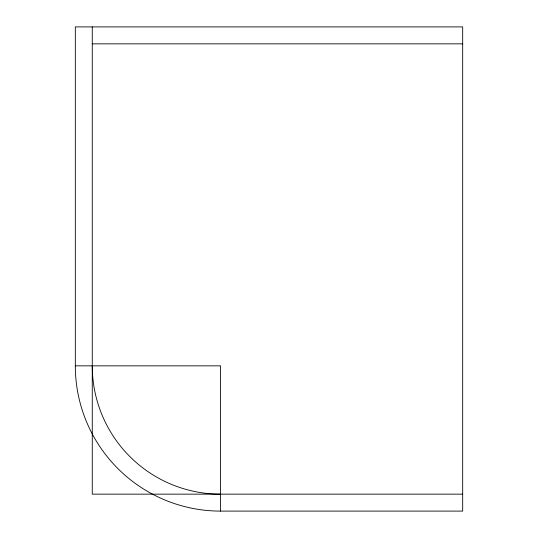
<?xml version="1.0" encoding="UTF-8"?>
<svg xmlns="http://www.w3.org/2000/svg" width="538" height="538" viewBox="0 0 538 538"><rect width="100%" height="100%" fill="white"/><g stroke="black" fill="none" stroke-linecap="round" stroke-linejoin="round"><path stroke-width="0.81" d="M92.267 43.847L462.68 43.847M75.32 365.84L220.58 365.84L220.58 511.1L462.68 511.1L462.68 26.9L75.32 26.9L75.32 365.84A145.26 145.26 0 0 0 220.58 511.1M462.68 494.153L92.267 494.153L92.267 26.9M220.58 494.153A128.313 128.313 0 0 1 92.267 365.84"/></g></svg>
